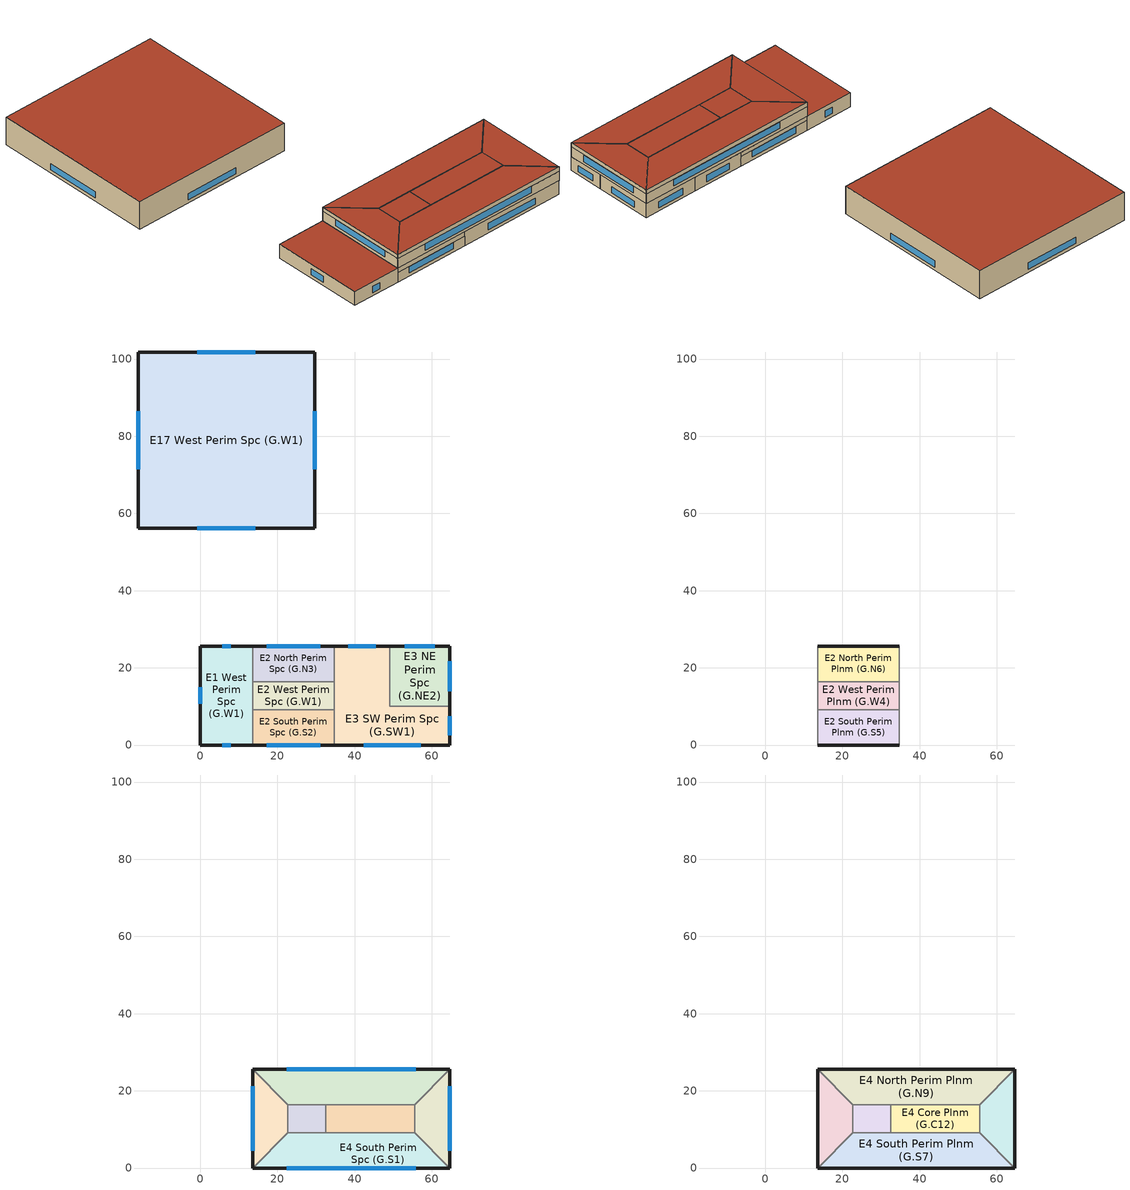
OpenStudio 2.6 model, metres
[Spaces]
E1 West Perim Spc (G.W1)
 floor ground: 13.59,25.63 13.59,0 0,0 0,25.63 z0
 wall outside: 13.59,25.63 0,25.63 0,0 13.59,0 z0:3.96
 wall to E2 North Perim Plnm (G.N6): 13.59,16.45 13.59,25.57 z2.74:3.96
 wall to E2 West Perim Spc (G.W1): 13.59,9.18 13.59,16.45 z0:2.74
 wall to E2 North Perim Spc (G.N3): 13.59,16.45 13.59,25.57 z0:2.74
 wall to E2 South Perim Spc (G.S2): 13.59,0 13.59,9.18 z0:2.74
 wall to E2 West Perim Plnm (G.W4): 13.59,9.18 13.59,16.45 z2.74:3.96
 wall to E2 South Perim Plnm (G.S5): 13.59,0 13.59,9.18 z2.74:3.96
 window: 5.68,0 7.92,0 / 7.92,25.63 5.68,25.63 / 0,14.93 0,10.7 z0.91:2.67
 roof outside: 13.59,0 13.59,25.63 0,25.63 0,0 z3.96
E2 West Perim Spc (G.W1)
 floor ground: 34.76,16.45 34.76,9.18 13.59,9.18 13.59,16.45 z0
 wall to E2 South Perim Spc (G.S2): 13.59,9.18 34.76,9.18 z0:2.74
 wall to E3 SW Perim Spc (G.SW1): 34.76,9.18 34.76,16.45 z0:2.74
 wall to E2 North Perim Spc (G.N3): 34.76,16.45 13.59,16.45 z0:2.74
E2 South Perim Spc (G.S2)
 floor ground: 34.76,9.18 34.76,0 13.59,0 13.59,9.18 z0
 wall outside: 13.59,0 34.76,0 z0:2.74
 wall to E3 SW Perim Spc (G.SW1): 34.76,0 34.76,9.18 z0:2.74
 window: 17.24,0 31.12,0 z0.91:2.67
E2 North Perim Spc (G.N3)
 floor ground: 34.76,25.63 34.76,16.45 13.59,16.45 13.59,25.63 z0
 wall outside: 34.76,25.63 13.59,25.63 z0:2.74
 wall to E3 SW Perim Spc (G.SW1): 34.76,16.45 34.76,25.63 z0:2.74
 window: 31.12,25.63 17.24,25.63 z0.91:2.67
E3 SW Perim Spc (G.SW1)
 floor ground: 49.11,25.63 49.11,9.98 64.71,9.98 64.71,0 34.76,0 34.76,25.63 z0
 wall outside: 34.76,0 64.71,0 64.71,9.98 / 49.11,25.63 34.76,25.63 z0:3.96
 wall to E3 NE Perim Spc (G.NE2): 64.71,9.98 49.11,9.98 49.11,25.63 z0:3.96
 wall to E2 North Perim Plnm (G.N6): 34.76,25.63 34.76,16.45 z2.74:3.96
 wall to E2 West Perim Plnm (G.W4): 34.76,16.45 34.76,9.18 z2.74:3.96
 wall to E2 South Perim Plnm (G.S5): 34.76,9.18 34.76,0 z2.74:3.96
 window: 42.36,0 57.12,0 / 64.71,2.55 64.71,7.45 / 45.47,25.63 38.4,25.63 z0.91:2.67
E3 NE Perim Spc (G.NE2)
 floor ground: 64.71,25.63 64.71,9.98 49.11,9.98 49.11,25.63 z0
 wall outside: 64.71,9.98 64.71,25.63 49.11,25.63 z0:3.96
 window: 60.75,25.63 53.06,25.63 / 64.71,13.94 64.71,21.65 z0.91:2.67
E17 West Perim Spc (G.W1)
 floor ground: 29.66,101.83 29.66,56.11 -16.06,56.11 -16.06,101.83 z0
 wall outside: -16.06,56.11 29.66,56.11 29.66,101.83 -16.06,101.83 -16.06,56.11 z0:7.92
 window: -0.75,56.11 14.34,56.11 / 29.66,71.43 29.66,86.52 / 14.34,101.83 -0.75,101.83 / -16.06,86.52 -16.06,71.43 z0.91:2.67
 roof outside: 29.66,56.11 29.66,101.83 -16.06,101.83 -16.06,56.11 z7.92
E2 West Perim Plnm (G.W4)
 floor to E2 West Perim Spc (G.W1): 34.76,16.45 34.76,9.18 13.59,9.18 13.59,16.45 z2.74
 wall to E2 South Perim Plnm (G.S5): 13.59,9.18 34.76,9.18 z2.74:3.96
 wall to E2 North Perim Plnm (G.N6): 34.76,16.45 13.59,16.45 z2.74:3.96
E2 South Perim Plnm (G.S5)
 floor to E2 South Perim Spc (G.S2): 34.76,9.18 34.76,0 13.59,0 13.59,9.18 z2.74
 wall outside: 13.59,0 34.76,0 z2.74:3.96
E2 North Perim Plnm (G.N6)
 floor to E2 North Perim Spc (G.N3): 34.76,25.63 34.76,16.45 13.59,16.45 13.59,25.63 z2.74
 wall outside: 34.76,25.63 13.59,25.63 z2.74:3.96
 roof outside: 22.74,16.45 13.59,25.63 13.59,16.45 z3.96
E4 South Perim Spc (G.S1)
 floor to E3 SW Perim Spc (G.SW1): 55.57,9.18 64.71,0 34.76,0 34.76,9.18 z3.96
 floor to E2 South Perim Plnm (G.S5): 34.76,9.18 34.76,0 13.59,0 22.74,9.18 z3.96
 wall outside: 13.59,0 64.71,0 z3.96:6.71
 wall to E4 East Perim Spc (G.E2): 64.71,0 55.57,9.18 z3.96:6.71
 wall to E4 Core Spc (G.C6): 55.57,9.18 32.59,9.18 z3.96:6.71
 wall to E4 Core Spc (G.C5): 32.59,9.18 22.74,9.18 z3.96:6.71
 wall to E4 West Perim Spc (G.W4): 22.74,9.18 13.59,0 z3.96:6.71
 window: 22.39,0 55.91,0 z4.88:6.63
E4 East Perim Spc (G.E2)
 floor to E3 SW Perim Spc (G.SW1): 64.71,9.98 64.71,0 55.56,9.18 55.56,9.98 z3.96
 floor to E3 NE Perim Spc (G.NE2): 64.71,25.63 64.71,9.98 55.56,9.98 55.56,16.45 z3.96
 wall outside: 64.71,0 64.71,25.63 z3.96:6.71
 wall to E4 Core Spc (G.C6): 55.56,16.45 55.56,9.18 z3.96:6.71
 wall to E4 North Perim Spc (G.N3): 64.71,25.63 55.56,16.45 z3.96:6.71
 window: 64.71,4.44 64.71,21.2 z4.88:6.63
E4 Core Spc (G.C6)
 floor to E3 SW Perim Spc (G.SW1): 49.11,16.45 49.11,9.98 55.57,9.98 55.57,9.18 34.76,9.18 34.76,16.45 z3.96
 floor to E3 NE Perim Spc (G.NE2): 55.57,16.45 55.57,9.98 49.11,9.98 49.11,16.45 z3.96
 floor to E2 West Perim Plnm (G.W4): 34.76,16.45 34.76,9.18 32.59,9.18 32.59,16.45 z3.96
 wall to E4 North Perim Spc (G.N3): 55.57,16.45 32.59,16.45 z3.96:6.71
 wall to E4 Core Spc (G.C5): 32.59,16.45 32.59,9.18 z3.96:6.71
E4 Core Spc (G.C5)
 floor to E2 West Perim Plnm (G.W4): 32.59,16.45 32.59,9.18 22.74,9.18 22.74,16.45 z3.96
 wall to E4 North Perim Spc (G.N3): 32.59,16.45 22.74,16.45 z3.96:6.71
 wall to E4 West Perim Spc (G.W4): 22.74,16.45 22.74,9.18 z3.96:6.71
E4 West Perim Spc (G.W4)
 floor ground: 13.59,25.57 22.74,16.45 13.59,16.45 z3.96
 floor to E2 South Perim Plnm (G.S5): 22.74,9.18 13.59,0 13.59,9.18 z3.96
 floor to E2 West Perim Plnm (G.W4): 22.74,16.45 22.74,9.18 13.59,9.18 13.59,16.45 z3.96
 wall outside: 13.59,25.63 13.59,0 z3.96:6.71
 wall to E4 North Perim Spc (G.N3): 22.74,16.45 13.59,25.63 z3.96:6.71
 window: 13.59,21.2 13.59,4.44 z4.88:6.63
E4 North Perim Spc (G.N3)
 floor to E2 North Perim Plnm (G.N6): 34.76,25.63 34.76,16.45 22.74,16.45 13.59,25.63 z3.96
 floor to E3 SW Perim Spc (G.SW1): 49.11,25.63 49.11,16.45 34.76,16.45 34.76,25.63 z3.96
 floor to E3 NE Perim Spc (G.NE2): 64.71,25.63 55.57,16.45 49.11,16.45 49.11,25.63 z3.96
 wall outside: 64.71,25.63 13.59,25.63 z3.96:6.71
 window: 55.91,25.63 22.39,25.63 z4.88:6.63
E4 South Perim Plnm (G.S7)
 floor to E4 South Perim Spc (G.S1): 55.57,9.18 64.71,0 13.59,0 22.74,9.18 z6.71
 wall outside: 13.59,0 64.71,0 z6.71:7.92
 wall to E4 East Perim Plnm (G.E8): 64.71,0 55.57,9.18 z6.71:7.92
 wall to E4 Core Plnm (G.C12): 55.57,9.18 32.59,9.18 z6.71:7.92
 wall to E4 Core Plnm (G.C11): 32.59,9.18 22.74,9.18 z6.71:7.92
 wall to E4 West Perim Plnm (G.W10): 22.74,9.18 13.59,0 z6.71:7.92
 roof outside: 64.71,0 55.57,9.18 22.74,9.18 13.59,0 z7.92
E4 West Perim Plnm (G.W10)
 floor to E4 West Perim Spc (G.W4): 13.59,25.63 22.74,16.45 22.74,9.18 13.59,0 z6.71
 wall outside: 13.59,25.63 13.59,0 z6.71:7.92
 wall to E4 North Perim Plnm (G.N9): 22.74,16.45 13.59,25.63 z6.71:7.92
 wall to E4 Core Plnm (G.C11): 22.74,9.18 22.74,16.45 z6.71:7.92
 roof outside: 13.59,0 22.74,9.18 22.74,16.45 13.59,25.63 z7.92
E4 Core Plnm (G.C11)
 floor to E4 Core Spc (G.C5): 32.59,16.45 32.59,9.18 22.74,9.18 22.74,16.45 z6.71
 wall to E4 North Perim Plnm (G.N9): 32.59,16.45 22.74,16.45 z6.71:7.92
 wall to E4 Core Plnm (G.C12): 32.59,9.18 32.59,16.45 z6.71:7.92
 roof outside: 32.59,9.18 32.59,16.45 22.74,16.45 22.74,9.18 z7.92
E4 Core Plnm (G.C12)
 floor to E4 Core Spc (G.C6): 55.57,16.45 55.57,9.18 32.59,9.18 32.59,16.45 z6.71
 wall to E4 East Perim Plnm (G.E8): 55.57,9.18 55.57,16.45 z6.71:7.92
 wall to E4 North Perim Plnm (G.N9): 55.57,16.45 32.59,16.45 z6.71:7.92
 roof outside: 55.57,9.18 55.57,16.45 32.59,16.45 32.59,9.18 z7.92
E4 East Perim Plnm (G.E8)
 floor to E4 East Perim Spc (G.E2): 64.71,25.63 64.71,0 55.56,9.18 55.56,16.45 z6.71
 wall outside: 64.71,0 64.71,25.63 z6.71:7.92
 wall to E4 North Perim Plnm (G.N9): 64.71,25.63 55.56,16.45 z6.71:7.92
 roof outside: 64.71,0 64.71,25.63 55.56,16.45 55.56,9.18 z7.92
E4 North Perim Plnm (G.N9)
 floor to E4 North Perim Spc (G.N3): 64.71,25.63 55.57,16.45 22.74,16.45 13.59,25.63 z6.71
 wall outside: 64.71,25.63 13.59,25.63 z6.71:7.92
 roof outside: 55.57,16.45 64.71,25.63 13.59,25.63 22.74,16.45 z7.92
[Building]
DEER_ESe: Standards Number of Stories=5; Standards Number of Above Ground Stories=5
[Site]
Site 1
[ClimateZones]
Climate Zone Institution Name 2=CEC; Climate Zone Document Name 2=California Climate Zone Descriptions; Climate Zone Document Year 2=1995
[BuildingStory]
E1 Ground Flr; E2 Ground Flr; E3 Ground Flr; E4 Ground Flr; E17 Ground Flr
[Space]
Name | Space Type | Building Story | Thermal Zone | Part of Total Floor Area
E1 West Perim Spc (G.W1) | Classroom | E1 Ground Flr | E1 West Perim Spc (G.W1) ZN
E2 West Perim Spc (G.W1) | Classroom | E2 Ground Flr | E2 West Perim Spc (G.W1) ZN
E2 South Perim Spc (G.S2) | Classroom | E2 Ground Flr | E2 South Perim Spc (G.S2) ZN
E2 North Perim Spc (G.N3) | Classroom | E2 Ground Flr | E2 North Perim Spc (G.N3) ZN
E2 West Perim Plnm (G.W4) | Plenum | E2 Ground Flr | E2 West Perim Plnm (G.W4) ZN | No
E2 South Perim Plnm (G.S5) | Plenum | E2 Ground Flr | E2 South Perim Plnm (G.S5) ZN | No
E2 North Perim Plnm (G.N6) | Plenum | E2 Ground Flr | E2 North Perim Plnm (G.N6) ZN | No
E3 SW Perim Spc (G.SW1) | Dining | E3 Ground Flr | E3 SW Perim Spc (G.SW1) ZN
E3 NE Perim Spc (G.NE2) | Kitchen | E3 Ground Flr | E3 NE Perim Spc (G.NE2) ZN
E4 South Perim Spc (G.S1) | Classroom | E4 Ground Flr | E4 South Perim Spc (G.S1) ZN
E4 East Perim Spc (G.E2) | Classroom | E4 Ground Flr | E4 East Perim Spc (G.E2) ZN
E4 North Perim Spc (G.N3) | Classroom | E4 Ground Flr | E4 North Perim Spc (G.N3) ZN
E4 West Perim Spc (G.W4) | Classroom | E4 Ground Flr | E4 West Perim Spc (G.W4) ZN
E4 Core Spc (G.C5) | CompRoomClassRm | E4 Ground Flr | E4 Core Spc (G.C5) ZN
E4 Core Spc (G.C6) | Classroom | E4 Ground Flr | E4 Core Spc (G.C6) ZN
E4 South Perim Plnm (G.S7) | Plenum | E4 Ground Flr | E4 South Perim Plnm (G.S7) ZN | No
E4 East Perim Plnm (G.E8) | Plenum | E4 Ground Flr | E4 East Perim Plnm (G.E8) ZN | No
E4 North Perim Plnm (G.N9) | Plenum | E4 Ground Flr | E4 North Perim Plnm (G.N9) ZN | No
E4 West Perim Plnm (G.W10) | Plenum | E4 Ground Flr | E4 West Perim Plnm (G.W10) ZN | No
E4 Core Plnm (G.C11) | Plenum | E4 Ground Flr | E4 Core Plnm (G.C11) ZN | No
E4 Core Plnm (G.C12) | Plenum | E4 Ground Flr | E4 Core Plnm (G.C12) ZN | No
E17 West Perim Spc (G.W1) | Gymnasium | E17 Ground Flr | E17 West Perim Spc (G.W1) ZN
[SpaceType]
Name | Standards Building Type | Standards Space Type
Classroom | ESe | classroom/lecture/training
CompRoomClassRm | ESe | CompRoomClassRm
Dining | ESe | dining
Gymnasium | ESe | exercise area
Kitchen | ESe | food preparation
Plenum |  | plenum
[ThermalZone] Use Ideal Air Loads=No
E2 North Perim Plnm (G.N6) ZN; E1 West Perim Spc (G.W1) ZN; E3 SW Perim Spc (G.SW1) ZN; E4 East Perim Plnm (G.E8) ZN; E2 West Perim Spc (G.W1) ZN; E2 South Perim Spc (G.S2) ZN; E2 North Perim Spc (G.N3) ZN; E2 West Perim Plnm (G.W4) ZN; E2 South Perim Plnm (G.S5) ZN; E4 North Perim Spc (G.N3) ZN; E3 NE Perim Spc (G.NE2) ZN; E4 South Perim Spc (G.S1) ZN; E4 North Perim Plnm (G.N9) ZN; E4 East Perim Spc (G.E2) ZN; E4 West Perim Spc (G.W4) ZN; E4 Core Spc (G.C5) ZN; E4 Core Spc (G.C6) ZN; E4 South Perim Plnm (G.S7) ZN; E4 West Perim Plnm (G.W10) ZN; E4 Core Plnm (G.C11) ZN; E4 Core Plnm (G.C12) ZN; E17 West Perim Spc (G.W1) ZN
[Sizing:Zone] Zone Cooling Design Supply Air Temperature Input Method=SupplyAirTemperature; Zone Cooling Design Supply Air Temperature {C}=14; Zone Cooling Design Supply Air Temperature Difference {deltaC}=11.11; Zone Heating Design Supply Air Temperature Input Method=SupplyAirTemperature; Zone Heating Design Supply Air Temperature {C}=40; Zone Heating Design Supply Air Temperature Difference {deltaC}=11.11; Zone Cooling Design Supply Air Humidity Ratio {kg-H2O/kg-air}=0.0085; Zone Heating Design Supply Air Humidity Ratio {kg-H2O/kg-air}=0.008; Cooling Design Air Flow Method=DesignDay; Heating Design Air Flow Method=DesignDay; Account for Dedicated Outdoor Air System=No; Dedicated Outdoor Air System Control Strategy=NeutralSupplyAir; Dedicated Outdoor Air Low Setpoint Temperature for Design {C}=autosize; Dedicated Outdoor Air High Setpoint Temperature for Design {C}=autosize
E2 North Perim Plnm (G.N6) ZN; E1 West Perim Spc (G.W1) ZN; E3 SW Perim Spc (G.SW1) ZN; E4 East Perim Plnm (G.E8) ZN; E2 West Perim Spc (G.W1) ZN; E2 South Perim Spc (G.S2) ZN; E2 North Perim Spc (G.N3) ZN; E2 West Perim Plnm (G.W4) ZN; E2 South Perim Plnm (G.S5) ZN; E4 North Perim Spc (G.N3) ZN; E3 NE Perim Spc (G.NE2) ZN; E4 South Perim Spc (G.S1) ZN; E4 North Perim Plnm (G.N9) ZN; E4 East Perim Spc (G.E2) ZN; E4 West Perim Spc (G.W4) ZN; E4 Core Spc (G.C5) ZN; E4 Core Spc (G.C6) ZN; E4 South Perim Plnm (G.S7) ZN; E4 West Perim Plnm (G.W10) ZN; E4 Core Plnm (G.C11) ZN; E4 Core Plnm (G.C12) ZN; E17 West Perim Spc (G.W1) ZN
